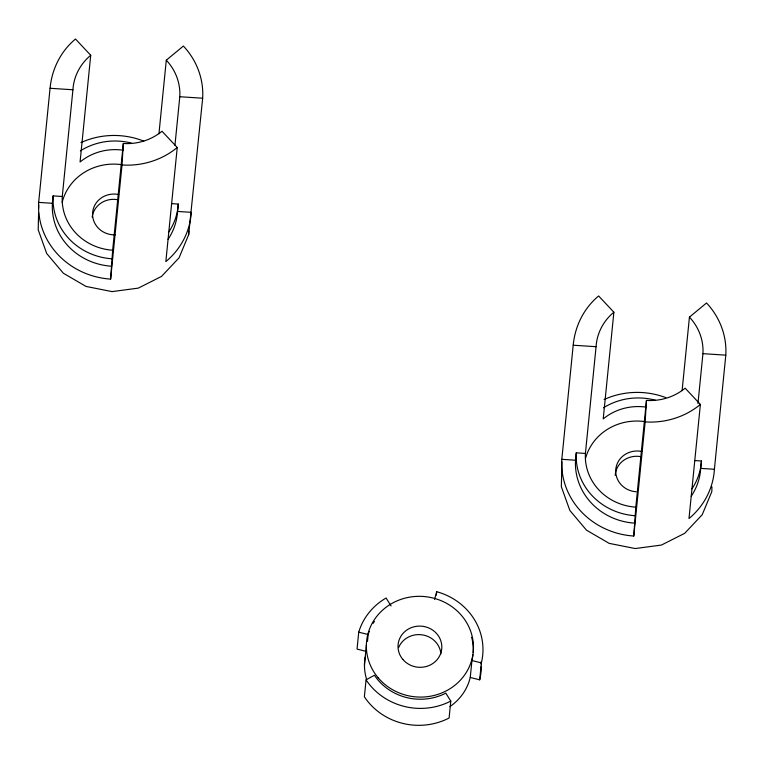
<?xml version="1.0" encoding="UTF-8"?>
<svg xmlns="http://www.w3.org/2000/svg" width="764" height="764" viewBox="0 0 764 764"><rect width="100%" height="100%" fill="white"/><g stroke="black" fill="none" stroke-linecap="round" stroke-linejoin="round"><path stroke-width="1.15" d="M38.592 213.166L38.2 229.802L46.728 253.552L63.336 273.216L86.026 286.433L112.06 291.609L138.284 288.123L161.557 276.387L179.062 257.812L188.679 234.653L202.661 98.222A76.467 71.854 5.7 0 0 183.379 46.05L166.294 60.194L158.95 133.719M38.697 208.41L38.783 204.847M188.679 234.653L188.765 231.091M561.922 461.781L561.339 486.735L569.868 510.486L586.475 530.149L609.166 543.366L635.199 548.542L661.433 545.057L684.697 533.32L702.202 514.745L711.828 491.586L711.933 486.84M123.271 150.221A53.547 50.319 5.7 0 0 80.077 161.997L90.725 55.275L75.483 39.021C60.662 51.341 51.856 69.199 50.061 88.28L38.668 202.393A76.467 71.854 5.7 0 0 110.627 279.099L112.661 250.21L123.319 143.489A53.547 50.319 5.7 0 0 161.987 131.236L177.238 147.49L165.845 261.603A76.467 71.854 5.7 0 0 191.267 212.335L177.544 211.447A62.715 58.933 5.7 0 1 168.061 239.333M110.627 279.099L122.02 164.986L123.319 143.489M646.42 407.155A53.547 50.319 5.7 0 0 603.216 418.93L613.874 312.209L598.623 295.954C583.801 308.284 574.996 326.132 573.201 345.213L561.817 459.326A76.467 71.854 5.7 0 0 633.767 536.032L635.81 507.143L646.459 400.422A53.547 50.319 5.7 0 0 685.136 388.169L700.378 404.423L688.994 518.536A76.467 71.854 5.7 0 0 714.407 469.268L725.8 355.155A76.467 71.854 5.7 0 0 706.528 302.983L689.434 317.127L682.099 390.652M633.767 536.032L645.16 421.919L646.459 400.422M364.457 665.358L366.376 644.978M111.41 266.197A62.715 58.933 5.7 0 1 52.391 203.291L53.127 195.899L62.276 196.501A53.547 50.319 5.7 0 0 112.661 250.21M62.276 196.501L72.924 89.77A53.547 50.319 5.7 0 1 90.725 55.275M174.937 145.351L179.788 96.732A53.547 50.319 5.7 0 0 166.294 60.194M177.544 211.447L178.289 204.055L171.422 203.606M391.072 605.947L386.097 598.011A63.326 59.506 5.7 0 0 358.736 632.162L357.046 649.094L366.481 651.453M367.494 641.302L368.172 634.531A53.585 50.348 5.7 0 1 369.251 631.37M366.061 679.845L364.371 696.778A63.326 59.506 5.7 0 0 449.098 718.007L450.779 701.085L445.804 693.149A53.585 50.348 5.7 0 1 374.436 675.261L366.061 679.845A63.326 59.506 5.7 0 0 450.779 701.085M436.359 595.089L436.693 591.708A63.326 59.506 5.7 0 1 481.377 662.904L479.687 679.826L470.252 677.467A53.585 50.348 5.7 0 1 449.92 706.614M470.252 677.467L471.942 660.535A53.585 50.348 5.7 0 0 472.954 654.767M634.55 523.13A62.715 58.933 5.7 0 1 575.531 460.224L576.276 452.832L585.415 453.434A53.547 50.319 5.7 0 0 635.81 507.143M585.415 453.434L596.073 346.703A53.547 50.319 5.7 0 1 613.874 312.209M697.962 403.468L702.937 353.665A53.547 50.319 5.7 0 0 689.434 317.127M691.2 496.266A62.715 58.933 5.7 0 0 700.693 468.38L701.428 460.988L694.571 460.539M434.592 599.453L436.693 591.708M50.061 88.28L72.924 89.77M179.788 96.732L202.661 98.222M38.668 202.393L52.391 203.291M573.201 345.213L596.073 346.703M702.937 353.665L725.8 355.155M561.817 459.326L575.531 460.224M700.693 468.38L714.407 469.268M358.736 632.162L368.172 634.531M471.942 660.535L481.377 662.904M373.214 623.3A53.585 50.348 5.7 0 1 374.436 621.418M471.646 637.243A53.585 50.348 5.7 0 1 473.155 652.408M481.1 661.805A63.326 59.506 5.7 0 1 481.244 664.05M481.291 666.323A63.326 59.506 5.7 0 1 479.687 679.826M366.596 679.301A53.585 50.348 5.7 0 1 365.135 657.164M398.646 647.5A21.917 20.599 5.7 0 1 422.272 634.865A21.917 20.599 5.7 0 1 440.904 653.879M604.114 399.515A76.467 71.854 5.7 0 1 665.816 397.614M700.378 404.423A76.467 71.854 5.7 0 1 645.16 421.919M615.211 475.275A21.707 20.399 5.7 0 1 641.321 456.757M701.428 460.988A62.715 58.933 5.7 0 1 691.936 488.874M635.285 515.738A62.715 58.933 5.7 0 1 576.276 452.832M603.493 407.814A62.715 58.933 5.7 0 1 655.502 400.26M585.606 458.123A53.547 50.319 5.7 0 1 645.055 421.652M636.173 491.758A21.707 20.399 5.7 0 1 615.899 468.466A21.707 20.399 5.7 0 1 641.846 451.467M80.974 142.582A76.467 71.854 5.7 0 1 143.804 141.12M92.177 217.148A21.707 20.399 5.7 0 1 118.172 199.824M177.238 147.49A76.467 71.854 5.7 0 1 122.02 164.986M115.183 234.863A21.707 20.399 5.7 0 1 92.635 212.535A21.707 20.399 5.7 0 1 118.706 194.533M62.17 202.307A53.547 50.319 5.7 0 1 121.915 164.718M178.289 204.055A62.715 58.933 5.7 0 1 168.796 231.941M112.146 258.805A62.715 58.933 5.7 0 1 53.127 195.899M80.344 150.88A62.715 58.933 5.7 0 1 131.246 143.03M378.142 677.754A53.585 50.348 5.7 0 0 469.822 665.549A53.585 50.348 5.7 0 0 411.777 596.818A53.585 50.348 5.7 0 0 378.142 677.754M402.829 659.408A21.917 20.599 5.7 0 0 440.331 654.414A21.917 20.599 5.7 0 0 416.581 626.299A21.917 20.599 5.7 0 0 402.829 659.408"/></g></svg>
